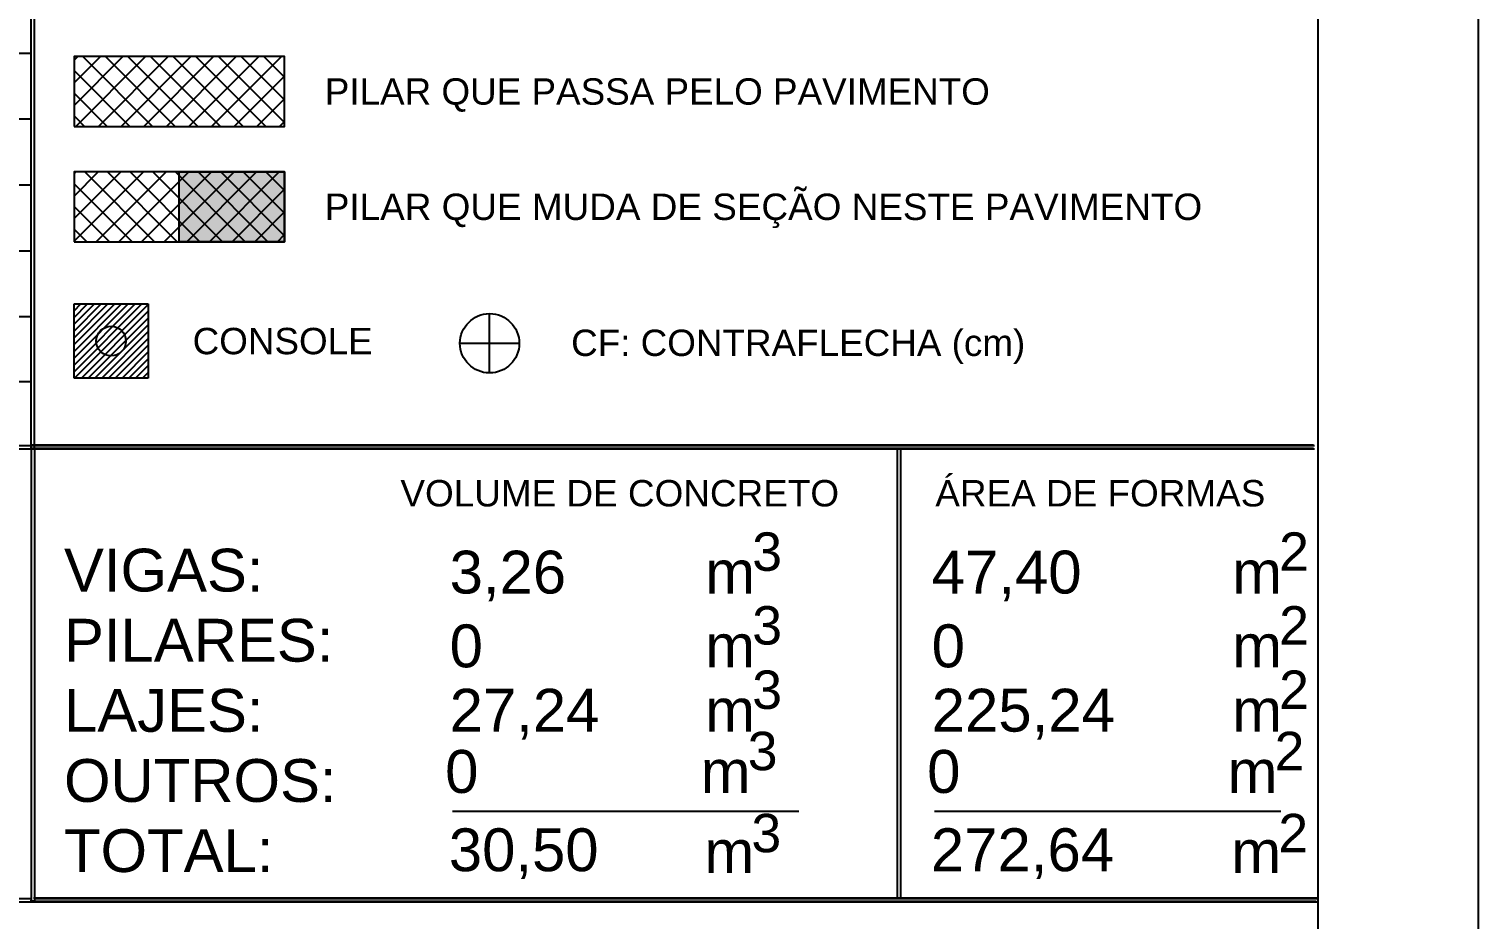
# Model space of a CAD drawing. Extents: x 0 to 119, y 0 to 84.
# Drawn here: x 109.85 to 118.9, y 51.02 to 56.58 of the extents above; entities that cross this region are included whole.
import ezdxf

# ---------------------------------------------------------------- set-up
doc = ezdxf.new("R2010")
doc.units = 0
doc.header["$MEASUREMENT"] = 0
for name, color, linetype in [('27', 250, 'CONTINUOUS'), ('3', 7, 'CONTINUOUS'), ('40', 7, 'CONTINUOUS'), ('62', 7, 'CONTINUOUS'), ('65', 7, 'CONTINUOUS'), ('7', 232, 'CONTINUOUS'), ('9', 8, 'CONTINUOUS')]:
    doc.layers.add(name, color=color, linetype=linetype)
doc.styles.add('TQS_ARIAL', font='arial.ttf')

msp = doc.modelspace()

# ---------------------------------------------------------------- linework, layer by layer
at = {"layer": '27', "color": 250, "linetype": 'Continuous'}
for p, q in [((110.12888, 56.105922), (110.434424, 56.411466)), ((110.12888, 56.247343), (110.293002, 56.411466)), ((110.12888, 56.388764), (110.151581, 56.411466)), ((110.139743, 55.975364), (110.575845, 56.411466)), ((110.182892, 56.411466), (110.618994, 55.975364)), ((110.281164, 55.975364), (110.717266, 56.411466)), ((110.324313, 56.411466), (110.760415, 55.975364)), ((110.422586, 55.975364), (110.858688, 56.411466)), ((110.465735, 56.411466), (110.901837, 55.975364)), ((110.564007, 55.975364), (111.000109, 56.411466)), ((110.607156, 56.411466), (111.043258, 55.975364)), ((110.705428, 55.975364), (111.14153, 56.411466)), ((110.748578, 56.411466), (111.18468, 55.975364)), ((110.84685, 55.975364), (111.282952, 56.411466)), ((110.889999, 56.411466), (111.326101, 55.975364)), ((110.988271, 55.975364), (111.424373, 56.411466)), ((111.03142, 56.411466), (111.443621, 55.999265)), ((111.172842, 56.411466), (111.443621, 56.140686)), ((111.314263, 56.411466), (111.443621, 56.282108)), ((110.12888, 56.324057), (110.477573, 55.975364)), ((111.129692, 55.975364), (111.443621, 56.289292)), ((110.12888, 56.182635), (110.336151, 55.975364)), ((111.271114, 55.975364), (111.443621, 56.14787)), ((110.12888, 56.041214), (110.19473, 55.975364)), ((111.412535, 55.975364), (111.443621, 56.006449)), ((110.12888, 55.257394), (110.562411, 55.690925)), ((110.12888, 55.398815), (110.420989, 55.690925)), ((110.12888, 55.540236), (110.279568, 55.690925)), ((110.12888, 55.681658), (110.138147, 55.690925)), ((110.196326, 55.690925), (110.632428, 55.254823)), ((110.26773, 55.254823), (110.703832, 55.690925)), ((110.337748, 55.690925), (110.77385, 55.254823)), ((110.409151, 55.254823), (110.845253, 55.690925)), ((110.479169, 55.690925), (110.915271, 55.254823)), ((110.550573, 55.254823), (110.986675, 55.690925)), ((110.62059, 55.690925), (111.056692, 55.254823)), ((110.691994, 55.254823), (111.128096, 55.690925)), ((110.762012, 55.690925), (111.198114, 55.254823)), ((110.833416, 55.254823), (111.269518, 55.690925)), ((110.903433, 55.690925), (111.339535, 55.254823)), ((110.974837, 55.254823), (111.410939, 55.690925)), ((111.044854, 55.690925), (111.443621, 55.292158)), ((111.186276, 55.690925), (111.443621, 55.43358)), ((111.327697, 55.690925), (111.443621, 55.575001)), ((110.12888, 55.61695), (110.491007, 55.254823)), ((111.116258, 55.254823), (111.443621, 55.582185)), ((110.12888, 55.475528), (110.349586, 55.254823)), ((111.25768, 55.254823), (111.443621, 55.440764)), ((110.12888, 55.334107), (110.208164, 55.254823)), ((111.399101, 55.254823), (111.443621, 55.299342))]:
    msp.add_line(p, q, dxfattribs=at)
at = {"layer": '3', "color": 7, "linetype": 'Continuous'}
for p, q in [((109.862321, 51.130866), (109.861166, 58.554074)), ((109.882908, 51.130866), (109.881753, 58.554074)), ((112.725154, 54.434713), (112.725154, 54.805276)), ((112.539872, 54.619995), (112.910436, 54.619995)), ((100.4206, 53.960586), (109.884501, 53.960586)), ((100.438667, 53.981173), (109.861166, 53.981173)), ((109.853855, 53.985516), (117.872089, 53.985516)), ((109.853855, 53.964929), (117.872089, 53.964929)), ((109.853855, 53.964929), (117.86844, 53.964929)), ((109.857517, 53.981173), (117.875751, 53.981173)), ((109.857517, 53.960586), (117.875751, 53.960586)), ((109.857517, 53.960586), (117.872102, 53.960586)), ((109.861166, 53.981173), (117.8794, 53.981173)), ((109.861166, 53.960586), (117.8794, 53.960586)), ((109.861166, 53.960586), (117.875751, 53.960586)), ((115.270675, 53.960586), (115.270675, 51.151452)), ((115.291583, 53.960586), (115.291583, 51.151452)), ((100.4206, 51.151452), (109.862321, 51.151452)), ((100.4206, 51.151452), (109.862321, 51.151452)), ((109.875597, 51.155795), (117.892689, 51.155795)), ((109.875597, 51.155795), (117.890182, 51.155795)), ((109.875597, 51.155795), (117.892689, 51.155795)), ((109.875597, 51.155795), (117.890182, 51.155795)), ((109.879259, 51.151452), (117.896351, 51.151452)), ((109.879259, 51.151452), (117.893844, 51.151452)), ((109.879259, 51.151452), (117.896351, 51.151452)), ((109.879259, 51.151452), (117.893844, 51.151452)), ((109.882908, 51.151452), (117.9, 51.151452)), ((109.882908, 51.151452), (117.897493, 51.151452)), ((109.882908, 51.151452), (117.9, 51.151452)), ((109.882908, 51.151452), (117.897493, 51.151452)), ((100.398169, 51.130866), (109.862321, 51.130866)), ((100.398169, 51.130866), (109.862321, 51.130866)), ((109.875597, 51.135209), (117.889027, 51.135209)), ((109.875597, 51.135209), (117.889027, 51.135209)), ((109.879259, 51.130866), (117.892689, 51.130866)), ((109.879259, 51.130866), (117.892689, 51.130866)), ((109.882908, 51.130866), (117.896338, 51.130866)), ((109.882908, 51.130866), (117.896338, 51.130866))]:
    msp.add_line(p, q, dxfattribs=at)
msp.add_circle((112.725154, 54.619995), 0.185282, dxfattribs=at)
at = {"layer": '40', "linetype": 'Continuous'}
for p, q in [((118.9, 84.099998), (118.9, 29.699798)), ((100.4206, 56.433624), (109.861166, 56.433624)), ((100.4206, 56.021887), (109.861166, 56.021887)), ((100.4206, 55.610149), (109.861166, 55.610149)), ((100.4206, 55.198411), (109.861166, 55.198411)), ((100.4206, 54.786674), (109.861166, 54.786674)), ((100.4206, 54.380454), (109.861166, 54.380454)), ((112.492399, 51.695926), (114.6565, 51.695926)), ((115.503718, 51.695926), (117.667819, 51.695926)), ((100.419235, 51.130866), (117.9, 51.130866)), ((100.419235, 51.130866), (117.896338, 51.130866)), ((100.419235, 51.130866), (117.9, 51.130866)), ((100.419235, 51.130866), (117.896338, 51.130866)), ((109.875597, 51.135209), (109.85501, 51.135209)), ((109.875597, 51.135209), (109.85501, 51.135209)), ((109.875597, 51.135209), (109.85501, 51.135209)), ((109.875597, 51.135209), (109.85501, 51.135209)), ((109.879259, 51.130866), (109.858672, 51.130866)), ((109.879259, 51.130866), (109.858672, 51.130866)), ((109.879259, 51.130866), (109.858672, 51.130866)), ((109.879259, 51.130866), (109.858672, 51.130866)), ((109.882908, 51.130866), (109.862321, 51.130866)), ((109.882908, 51.130866), (109.862321, 51.130866)), ((109.882908, 51.130866), (109.862321, 51.130866)), ((109.882908, 51.130866), (109.862321, 51.130866))]:
    msp.add_line(p, q, dxfattribs=at)
at = {"layer": '62', "linetype": 'Continuous'}
for points in [[(110.12888, 55.975364), (111.443621, 55.975364), (111.443621, 56.411466), (110.12888, 56.411466), (110.12888, 55.975364)], [(110.12888, 55.254823), (111.443621, 55.254823), (111.443621, 55.690925), (110.12888, 55.690925), (110.12888, 55.254823)]]:
    msp.add_lwpolyline(points, dxfattribs=at)
msp.add_circle((110.360483, 54.634136), 0.092641, dxfattribs=at)
at = {"layer": '65', "linetype": 'Continuous'}
msp.add_lwpolyline([(111.443621, 55.254823), (110.78625, 55.254823), (110.78625, 55.690925), (111.443621, 55.690925), (111.443621, 55.254823)], dxfattribs=at)
for points in [[(111.443621, 55.254823), (110.78625, 55.254823), (110.78625, 55.690925)], [(111.443621, 55.254823), (110.78625, 55.690925), (111.443621, 55.690925)], [(111.443621, 55.254823), (111.443621, 55.690925), (111.443621, 55.254823)]]:
    msp.add_solid(points, dxfattribs=at)
at = {"layer": '7', "color": 232, "linetype": 'Continuous'}
msp.add_line((117.9, 83.099998), (117.9, 0.999998), dxfattribs=at)
at = {"layer": '9', "color": 8, "linetype": 'Continuous'}
for p, q in [((110.12888, 54.823798), (110.170819, 54.865738)), ((110.12888, 54.781372), (110.213246, 54.865738)), ((110.12888, 54.738946), (110.255672, 54.865738)), ((110.12888, 54.696519), (110.298098, 54.865738)), ((110.12888, 54.654093), (110.340525, 54.865738)), ((110.12888, 54.611666), (110.382951, 54.865738)), ((110.12888, 54.56924), (110.425378, 54.865738)), ((110.12888, 54.526814), (110.467804, 54.865738)), ((110.12888, 54.484387), (110.51023, 54.865738)), ((110.12888, 54.441961), (110.552657, 54.865738)), ((110.12888, 54.402533), (110.12888, 54.865738)), ((110.12888, 54.865738), (110.592085, 54.865738)), ((110.131878, 54.402533), (110.592085, 54.862739)), ((110.592085, 54.865738), (110.592085, 54.402533)), ((110.174305, 54.402533), (110.592085, 54.820313)), ((110.216731, 54.402533), (110.592085, 54.777887)), ((110.259158, 54.402533), (110.592085, 54.73546)), ((110.301584, 54.402533), (110.592085, 54.693034)), ((110.34401, 54.402533), (110.592085, 54.650607)), ((110.386437, 54.402533), (110.592085, 54.608181)), ((110.428863, 54.402533), (110.592085, 54.565754)), ((110.47129, 54.402533), (110.592085, 54.523328)), ((110.513716, 54.402533), (110.592085, 54.480902)), ((110.556142, 54.402533), (110.592085, 54.438475)), ((110.592085, 54.402533), (110.12888, 54.402533))]:
    msp.add_line(p, q, dxfattribs=at)

# ---------------------------------------------------------------- texts
at = {"layer": '40', "linetype": 'Continuous', "style": 'TQS_ARIAL'}
for s, height, p in [('PILAR QUE PASSA PELO PAVIMENTO', 0.164695, (111.695328, 56.111068)), ('PILAR QUE MUDA DE SEÇÃO NESTE PAVIMENTO', 0.165, (111.695328, 55.390527)), ('CONSOLE', 0.164695, (110.869526, 54.551788)), ('CF: CONTRAFLECHA (cm)', 0.164695, (113.234197, 54.540763)), ('ÁREA DE FORMAS ', 0.165, (115.509431, 53.60081)), ('VOLUME DE CONCRETO', 0.165, (112.1677, 53.60081)), ('3', 0.24, (114.365615, 53.198616)), ('2', 0.24, (117.657347, 53.198616)), ('VIGAS:', 0.267629, (110.065993, 53.069058)), ('3,26', 0.267629, (112.475319, 53.056601)), ('47,40', 0.268, (115.486638, 53.056601)), ('m', 0.267629, (114.072112, 53.056601)), ('m', 0.267629, (117.363844, 53.056601)), ('3', 0.24, (114.365615, 52.737679)), ('2', 0.24, (117.657347, 52.737679)), ('PILARES:', 0.267629, (110.065993, 52.630902)), ('0', 0.267629, (112.475319, 52.595665)), ('m', 0.267629, (114.072112, 52.595664)), ('0', 0.268, (115.486638, 52.595665)), ('m', 0.267629, (117.363844, 52.595664)), ('3', 0.24, (114.365615, 52.335529)), ('2', 0.24, (117.657347, 52.335529)), ('LAJES:', 0.267629, (110.065993, 52.192746)), ('27,24', 0.267629, (112.475319, 52.193514)), ('225,24', 0.268, (115.486638, 52.193514)), ('m', 0.267629, (114.072112, 52.193514)), ('m', 0.267629, (117.363844, 52.193514)), ('3', 0.24, (114.337388, 51.952827)), ('2', 0.24, (117.62912, 51.952827)), ('0', 0.268, (112.447091, 51.810812)), ('0', 0.268, (115.45841, 51.810812)), ('OUTROS:', 0.267629, (110.065993, 51.75459)), ('m', 0.267629, (114.043885, 51.810812)), ('m', 0.267629, (117.335617, 51.810812)), ('3', 0.24, (114.360569, 51.439874)), ('2', 0.24, (117.652301, 51.439874)), ('TOTAL:', 0.267629, (110.065993, 51.316434)), ('30,50', 0.267629, (112.470272, 51.321666)), ('m', 0.267629, (114.067065, 51.309491)), ('272,64', 0.268, (115.481591, 51.321666)), ('m', 0.267629, (117.358797, 51.309491))]:
    msp.add_text(s, height=height, dxfattribs=at).set_placement(p)

doc.saveas('drawing.dxf')
